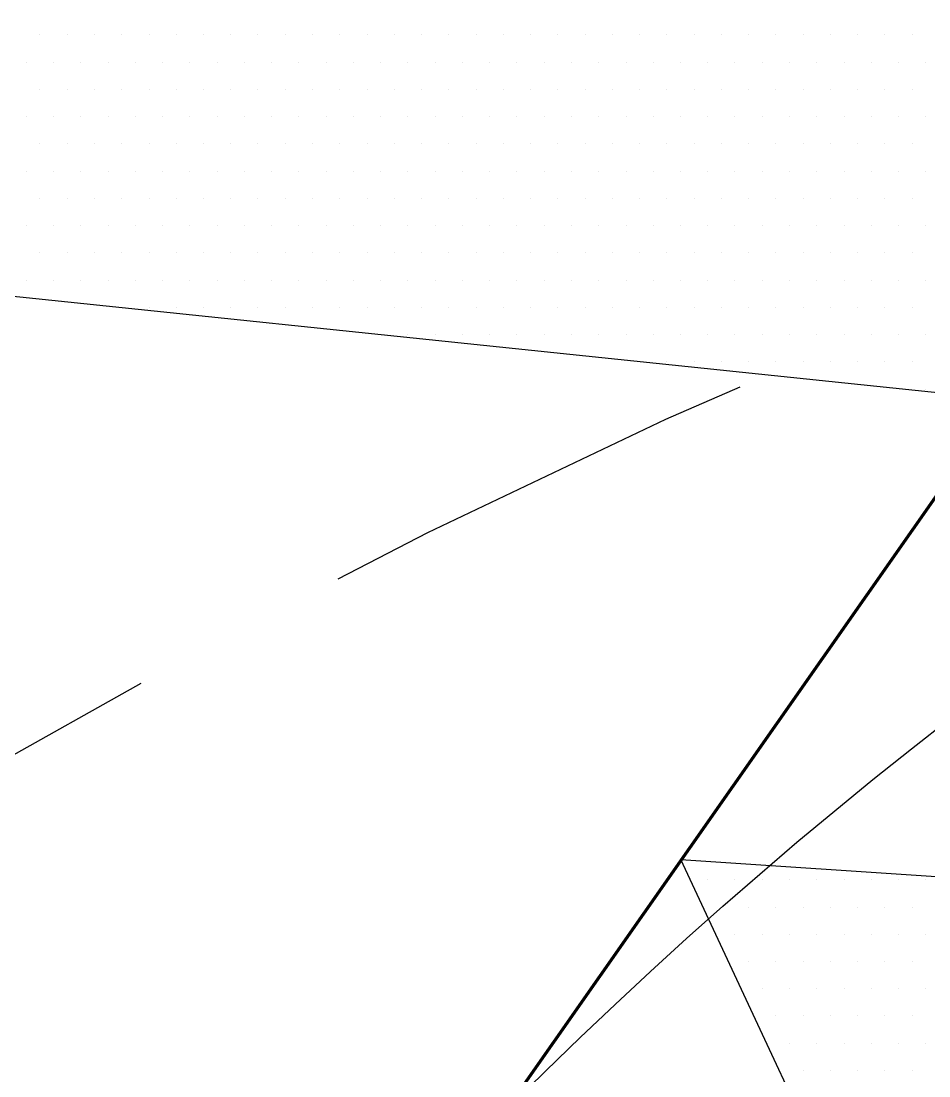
# Paper-space layout 'Layout1' of a CAD drawing. Extents: x -43 to 2298, y -18 to 768.
# Drawn here: x 1414.858 to 1417.914, y 79.303 to 82.853 of the extents above; entities that cross this region are included whole.
import ezdxf

# ---------------------------------------------------------------- set-up
doc = ezdxf.new("R2010")
doc.units = 0
doc.header["$LTSCALE"] = 2
doc.linetypes.add('CACHEX2', pattern=[0.75, 0.5, -0.25])
doc.layers.add('CARTOUCHE', color=7, linetype='Continuous')
doc.layers.add('LOGO', color=7, linetype='Continuous')

# ---------------------------------------------------------------- blocks, each defined once
blk = doc.blocks.new('A$C715108E3')
at = {"layer": 'LOGO', "color": 131}
for p, q in [((-17.8176, -2.231), (-17.8176, -2.231)), ((-17.7263, -2.231), (-17.7263, -2.231)), ((-17.6343, -2.231), (-17.6343, -2.231)), ((-17.5426, -2.231), (-17.5426, -2.231)), ((-17.4506, -2.231), (-17.4506, -2.231)), ((-17.359, -2.231), (-17.359, -2.231)), ((-17.2673, -2.231), (-17.2673, -2.231)), ((-17.1753, -2.231), (-17.1753, -2.231)), ((-17.084, -2.231), (-17.084, -2.231)), ((-16.992, -2.231), (-16.992, -2.231)), ((-16.9002, -2.231), (-16.9002, -2.231)), ((-16.8087, -2.231), (-16.8087, -2.231)), ((-16.7169, -2.231), (-16.7169, -2.231)), ((-16.625, -2.231), (-16.625, -2.231)), ((-16.5336, -2.231), (-16.5336, -2.231)), ((-16.4418, -2.231), (-16.4418, -2.231)), ((-16.3497, -2.231), (-16.3497, -2.231)), ((-16.2577, -2.231), (-16.2577, -2.231)), ((-16.1666, -2.231), (-16.1666, -2.231)), ((-16.0746, -2.231), (-16.0746, -2.231)), ((-15.983, -2.231), (-15.983, -2.231)), ((-15.8913, -2.231), (-15.8913, -2.231)), ((-15.7997, -2.231), (-15.7997, -2.231)), ((-15.7077, -2.231), (-15.7077, -2.231)), ((-15.616, -2.231), (-15.616, -2.231)), ((-15.5244, -2.231), (-15.5244, -2.231)), ((-15.4324, -2.231), (-15.4324, -2.231)), ((-15.3411, -2.231), (-15.3411, -2.231)), ((-15.2491, -2.231), (-15.2491, -2.231)), ((-15.1572, -2.231), (-15.1572, -2.231)), ((-15.0654, -2.231), (-15.0654, -2.231)), ((-14.9739, -2.231), (-14.9739, -2.231)), ((-14.8821, -2.231), (-14.8821, -2.231)), ((-17.8639, -2.3232), (-17.8639, -2.3232)), ((-17.7718, -2.3232), (-17.7718, -2.3232)), ((-17.6798, -2.3232), (-17.6798, -2.3232)), ((-17.588, -2.3232), (-17.588, -2.3232)), ((-17.4965, -2.3232), (-17.4965, -2.3232)), ((-17.4049, -2.3232), (-17.4049, -2.3232)), ((-17.3129, -2.3232), (-17.3129, -2.3232)), ((-17.2214, -2.3232), (-17.2214, -2.3232)), ((-17.1296, -2.3232), (-17.1296, -2.3232)), ((-17.0377, -2.3232), (-17.0377, -2.3232)), ((-16.9465, -2.3232), (-16.9465, -2.3232)), ((-16.8544, -2.3232), (-16.8544, -2.3232)), ((-16.7626, -2.3232), (-16.7626, -2.3232)), ((-16.6712, -2.3232), (-16.6712, -2.3232)), ((-16.5793, -2.3232), (-16.5793, -2.3232)), ((-16.4875, -2.3232), (-16.4875, -2.3232)), ((-16.3955, -2.3232), (-16.3955, -2.3232)), ((-16.3042, -2.3232), (-16.3042, -2.3232)), ((-16.2122, -2.3232), (-16.2122, -2.3232)), ((-16.1205, -2.3232), (-16.1205, -2.3232)), ((-16.0289, -2.3232), (-16.0289, -2.3232)), ((-15.9369, -2.3232), (-15.9369, -2.3232)), ((-15.8452, -2.3232), (-15.8452, -2.3232)), ((-15.7536, -2.3232), (-15.7536, -2.3232)), ((-15.6619, -2.3232), (-15.6619, -2.3232)), ((-15.5699, -2.3232), (-15.5699, -2.3232)), ((-15.4785, -2.3232), (-15.4785, -2.3232)), ((-15.3868, -2.3232), (-15.3868, -2.3232)), ((-15.2948, -2.3232), (-15.2948, -2.3232)), ((-15.203, -2.3232), (-15.203, -2.3232)), ((-15.1115, -2.3232), (-15.1115, -2.3232)), ((-15.0197, -2.3232), (-15.0197, -2.3232)), ((-14.9278, -2.3232), (-14.9278, -2.3232)), ((-14.8364, -2.3232), (-14.8364, -2.3232)), ((-17.8176, -2.4146), (-17.8176, -2.4146)), ((-17.7263, -2.4146), (-17.7263, -2.4146)), ((-17.6343, -2.4146), (-17.6343, -2.4146)), ((-17.5426, -2.4146), (-17.5426, -2.4146)), ((-17.4506, -2.4146), (-17.4506, -2.4146)), ((-17.359, -2.4146), (-17.359, -2.4146)), ((-17.2673, -2.4146), (-17.2673, -2.4146)), ((-17.1753, -2.4146), (-17.1753, -2.4146)), ((-17.084, -2.4146), (-17.084, -2.4146)), ((-16.992, -2.4146), (-16.992, -2.4146)), ((-16.9002, -2.4146), (-16.9002, -2.4146)), ((-16.8087, -2.4146), (-16.8087, -2.4146)), ((-16.7169, -2.4146), (-16.7169, -2.4146)), ((-16.625, -2.4146), (-16.625, -2.4146)), ((-16.5336, -2.4146), (-16.5336, -2.4146)), ((-16.4418, -2.4146), (-16.4418, -2.4146)), ((-16.3497, -2.4146), (-16.3497, -2.4146)), ((-16.2577, -2.4146), (-16.2577, -2.4146)), ((-16.1666, -2.4146), (-16.1666, -2.4146)), ((-16.0746, -2.4146), (-16.0746, -2.4146)), ((-15.983, -2.4146), (-15.983, -2.4146)), ((-15.8913, -2.4146), (-15.8913, -2.4146)), ((-15.7997, -2.4146), (-15.7997, -2.4146)), ((-15.7077, -2.4146), (-15.7077, -2.4146)), ((-15.616, -2.4146), (-15.616, -2.4146)), ((-15.5244, -2.4146), (-15.5244, -2.4146)), ((-15.4324, -2.4146), (-15.4324, -2.4146)), ((-15.3411, -2.4146), (-15.3411, -2.4146)), ((-15.2491, -2.4146), (-15.2491, -2.4146)), ((-15.1572, -2.4146), (-15.1572, -2.4146)), ((-15.0654, -2.4146), (-15.0654, -2.4146)), ((-14.9739, -2.4146), (-14.9739, -2.4146)), ((-14.8821, -2.4146), (-14.8821, -2.4146)), ((-17.8639, -2.507), (-17.8639, -2.507)), ((-17.7718, -2.507), (-17.7718, -2.507)), ((-17.6798, -2.507), (-17.6798, -2.507)), ((-17.588, -2.507), (-17.588, -2.507)), ((-17.4965, -2.507), (-17.4965, -2.507)), ((-17.4049, -2.507), (-17.4049, -2.507)), ((-17.3129, -2.507), (-17.3129, -2.507)), ((-17.2214, -2.507), (-17.2214, -2.507)), ((-17.1296, -2.507), (-17.1296, -2.507)), ((-17.0377, -2.507), (-17.0377, -2.507)), ((-16.9465, -2.507), (-16.9465, -2.507)), ((-16.8544, -2.507), (-16.8544, -2.507)), ((-16.7626, -2.507), (-16.7626, -2.507)), ((-16.6712, -2.507), (-16.6712, -2.507)), ((-16.5793, -2.507), (-16.5793, -2.507)), ((-16.4875, -2.507), (-16.4875, -2.507)), ((-16.3955, -2.507), (-16.3955, -2.507)), ((-16.3042, -2.507), (-16.3042, -2.507)), ((-16.2122, -2.507), (-16.2122, -2.507)), ((-16.1205, -2.507), (-16.1205, -2.507)), ((-16.0289, -2.507), (-16.0289, -2.507)), ((-15.9369, -2.507), (-15.9369, -2.507)), ((-15.8452, -2.507), (-15.8452, -2.507)), ((-15.7536, -2.507), (-15.7536, -2.507)), ((-15.6619, -2.507), (-15.6619, -2.507)), ((-15.5699, -2.507), (-15.5699, -2.507)), ((-15.4785, -2.507), (-15.4785, -2.507)), ((-15.3868, -2.507), (-15.3868, -2.507)), ((-15.2948, -2.507), (-15.2948, -2.507)), ((-15.203, -2.507), (-15.203, -2.507)), ((-15.1115, -2.507), (-15.1115, -2.507)), ((-15.0197, -2.507), (-15.0197, -2.507)), ((-14.9278, -2.507), (-14.9278, -2.507)), ((-14.8364, -2.507), (-14.8364, -2.507)), ((-17.8176, -2.5983), (-17.8176, -2.5983)), ((-17.7263, -2.5983), (-17.7263, -2.5983)), ((-17.6343, -2.5983), (-17.6343, -2.5983)), ((-17.5426, -2.5983), (-17.5426, -2.5983)), ((-17.4506, -2.5983), (-17.4506, -2.5983)), ((-17.359, -2.5983), (-17.359, -2.5983)), ((-17.2673, -2.5983), (-17.2673, -2.5983)), ((-17.1753, -2.5983), (-17.1753, -2.5983)), ((-17.084, -2.5983), (-17.084, -2.5983)), ((-16.992, -2.5983), (-16.992, -2.5983)), ((-16.9002, -2.5983), (-16.9002, -2.5983)), ((-16.8087, -2.5983), (-16.8087, -2.5983)), ((-16.7169, -2.5983), (-16.7169, -2.5983)), ((-16.625, -2.5983), (-16.625, -2.5983)), ((-16.5336, -2.5983), (-16.5336, -2.5983)), ((-16.4418, -2.5983), (-16.4418, -2.5983)), ((-16.3497, -2.5983), (-16.3497, -2.5983)), ((-16.2577, -2.5983), (-16.2577, -2.5983)), ((-16.1666, -2.5983), (-16.1666, -2.5983)), ((-16.0746, -2.5983), (-16.0746, -2.5983)), ((-15.983, -2.5983), (-15.983, -2.5983)), ((-15.8913, -2.5983), (-15.8913, -2.5983)), ((-15.7997, -2.5983), (-15.7997, -2.5983)), ((-15.7077, -2.5983), (-15.7077, -2.5983)), ((-15.616, -2.5983), (-15.616, -2.5983)), ((-15.5244, -2.5983), (-15.5244, -2.5983)), ((-15.4324, -2.5983), (-15.4324, -2.5983)), ((-15.3411, -2.5983), (-15.3411, -2.5983)), ((-15.2491, -2.5983), (-15.2491, -2.5983)), ((-15.1572, -2.5983), (-15.1572, -2.5983)), ((-15.0654, -2.5983), (-15.0654, -2.5983)), ((-14.9739, -2.5983), (-14.9739, -2.5983)), ((-14.8821, -2.5983), (-14.8821, -2.5983)), ((-17.8639, -2.6898), (-17.8639, -2.6898)), ((-17.7718, -2.6898), (-17.7718, -2.6898)), ((-17.6798, -2.6898), (-17.6798, -2.6898)), ((-17.588, -2.6898), (-17.588, -2.6898)), ((-17.4965, -2.6898), (-17.4965, -2.6898)), ((-17.4049, -2.6898), (-17.4049, -2.6898)), ((-17.3129, -2.6898), (-17.3129, -2.6898)), ((-17.2214, -2.6898), (-17.2214, -2.6898)), ((-17.1296, -2.6898), (-17.1296, -2.6898)), ((-17.0377, -2.6898), (-17.0377, -2.6898)), ((-16.9465, -2.6898), (-16.9465, -2.6898)), ((-16.8544, -2.6898), (-16.8544, -2.6898)), ((-16.7626, -2.6898), (-16.7626, -2.6898)), ((-16.6712, -2.6898), (-16.6712, -2.6898)), ((-16.5793, -2.6898), (-16.5793, -2.6898)), ((-16.4875, -2.6898), (-16.4875, -2.6898)), ((-16.3955, -2.6898), (-16.3955, -2.6898)), ((-16.3042, -2.6898), (-16.3042, -2.6898)), ((-16.2122, -2.6898), (-16.2122, -2.6898)), ((-16.1205, -2.6898), (-16.1205, -2.6898)), ((-16.0289, -2.6898), (-16.0289, -2.6898)), ((-15.9369, -2.6898), (-15.9369, -2.6898)), ((-15.8452, -2.6898), (-15.8452, -2.6898)), ((-15.7536, -2.6898), (-15.7536, -2.6898)), ((-15.6619, -2.6898), (-15.6619, -2.6898)), ((-15.5699, -2.6898), (-15.5699, -2.6898)), ((-15.4785, -2.6898), (-15.4785, -2.6898)), ((-15.3868, -2.6898), (-15.3868, -2.6898)), ((-15.2948, -2.6898), (-15.2948, -2.6898)), ((-15.203, -2.6898), (-15.203, -2.6898)), ((-15.1115, -2.6898), (-15.1115, -2.6898)), ((-15.0197, -2.6898), (-15.0197, -2.6898)), ((-14.9278, -2.6898), (-14.9278, -2.6898)), ((-14.8364, -2.6898), (-14.8364, -2.6898)), ((-17.8176, -2.782), (-17.8176, -2.782)), ((-17.7263, -2.782), (-17.7263, -2.782)), ((-17.6343, -2.782), (-17.6343, -2.782)), ((-17.5426, -2.782), (-17.5426, -2.782)), ((-17.4506, -2.782), (-17.4506, -2.782)), ((-17.359, -2.782), (-17.359, -2.782)), ((-17.2673, -2.782), (-17.2673, -2.782)), ((-17.1753, -2.782), (-17.1753, -2.782)), ((-17.084, -2.782), (-17.084, -2.782)), ((-16.992, -2.782), (-16.992, -2.782)), ((-16.9002, -2.782), (-16.9002, -2.782)), ((-16.8087, -2.782), (-16.8087, -2.782)), ((-16.7169, -2.782), (-16.7169, -2.782)), ((-16.625, -2.782), (-16.625, -2.782)), ((-16.5336, -2.782), (-16.5336, -2.782)), ((-16.4418, -2.782), (-16.4418, -2.782)), ((-16.3497, -2.782), (-16.3497, -2.782)), ((-16.2577, -2.782), (-16.2577, -2.782)), ((-16.1666, -2.782), (-16.1666, -2.782)), ((-16.0746, -2.782), (-16.0746, -2.782)), ((-15.983, -2.782), (-15.983, -2.782)), ((-15.8913, -2.782), (-15.8913, -2.782)), ((-15.7997, -2.782), (-15.7997, -2.782)), ((-15.7077, -2.782), (-15.7077, -2.782)), ((-15.616, -2.782), (-15.616, -2.782)), ((-15.5244, -2.782), (-15.5244, -2.782)), ((-15.4324, -2.782), (-15.4324, -2.782)), ((-15.3411, -2.782), (-15.3411, -2.782)), ((-15.2491, -2.782), (-15.2491, -2.782)), ((-15.1572, -2.782), (-15.1572, -2.782)), ((-15.0654, -2.782), (-15.0654, -2.782)), ((-14.9739, -2.782), (-14.9739, -2.782)), ((-14.8821, -2.782), (-14.8821, -2.782)), ((-17.8639, -2.8736), (-17.8639, -2.8736)), ((-17.7718, -2.8736), (-17.7718, -2.8736)), ((-17.6798, -2.8736), (-17.6798, -2.8736)), ((-17.588, -2.8736), (-17.588, -2.8736)), ((-17.4965, -2.8736), (-17.4965, -2.8736)), ((-17.4049, -2.8736), (-17.4049, -2.8736)), ((-17.3129, -2.8736), (-17.3129, -2.8736)), ((-17.2214, -2.8736), (-17.2214, -2.8736)), ((-17.1296, -2.8736), (-17.1296, -2.8736)), ((-17.0377, -2.8736), (-17.0377, -2.8736)), ((-16.9465, -2.8736), (-16.9465, -2.8736)), ((-16.8544, -2.8736), (-16.8544, -2.8736)), ((-16.7626, -2.8736), (-16.7626, -2.8736)), ((-16.6712, -2.8736), (-16.6712, -2.8736)), ((-16.5793, -2.8736), (-16.5793, -2.8736)), ((-16.4875, -2.8736), (-16.4875, -2.8736)), ((-16.3955, -2.8736), (-16.3955, -2.8736)), ((-16.3042, -2.8736), (-16.3042, -2.8736)), ((-16.2122, -2.8736), (-16.2122, -2.8736)), ((-16.1205, -2.8736), (-16.1205, -2.8736)), ((-16.0289, -2.8736), (-16.0289, -2.8736)), ((-15.9369, -2.8736), (-15.9369, -2.8736)), ((-15.8452, -2.8736), (-15.8452, -2.8736)), ((-15.7536, -2.8736), (-15.7536, -2.8736)), ((-15.6619, -2.8736), (-15.6619, -2.8736)), ((-15.5699, -2.8736), (-15.5699, -2.8736)), ((-15.4785, -2.8736), (-15.4785, -2.8736)), ((-15.3868, -2.8736), (-15.3868, -2.8736)), ((-15.2948, -2.8736), (-15.2948, -2.8736)), ((-15.203, -2.8736), (-15.203, -2.8736)), ((-15.1115, -2.8736), (-15.1115, -2.8736)), ((-15.0197, -2.8736), (-15.0197, -2.8736)), ((-14.9278, -2.8736), (-14.9278, -2.8736)), ((-14.8364, -2.8736), (-14.8364, -2.8736)), ((-17.8176, -2.9649), (-17.8176, -2.9649)), ((-17.7263, -2.9649), (-17.7263, -2.9649)), ((-17.6343, -2.9649), (-17.6343, -2.9649)), ((-17.5426, -2.9649), (-17.5426, -2.9649)), ((-17.4506, -2.9649), (-17.4506, -2.9649)), ((-17.359, -2.9649), (-17.359, -2.9649)), ((-17.2673, -2.9649), (-17.2673, -2.9649)), ((-17.1753, -2.9649), (-17.1753, -2.9649)), ((-17.084, -2.9649), (-17.084, -2.9649)), ((-16.992, -2.9649), (-16.992, -2.9649)), ((-16.9002, -2.9649), (-16.9002, -2.9649)), ((-16.8087, -2.9649), (-16.8087, -2.9649)), ((-16.7169, -2.9649), (-16.7169, -2.9649)), ((-16.625, -2.9649), (-16.625, -2.9649)), ((-16.5336, -2.9649), (-16.5336, -2.9649)), ((-16.4418, -2.9649), (-16.4418, -2.9649)), ((-16.3497, -2.9649), (-16.3497, -2.9649)), ((-16.2577, -2.9649), (-16.2577, -2.9649)), ((-16.1666, -2.9649), (-16.1666, -2.9649)), ((-16.0746, -2.9649), (-16.0746, -2.9649)), ((-15.983, -2.9649), (-15.983, -2.9649)), ((-15.8913, -2.9649), (-15.8913, -2.9649)), ((-15.7997, -2.9649), (-15.7997, -2.9649)), ((-15.7077, -2.9649), (-15.7077, -2.9649)), ((-15.616, -2.9649), (-15.616, -2.9649)), ((-15.5244, -2.9649), (-15.5244, -2.9649)), ((-15.4324, -2.9649), (-15.4324, -2.9649)), ((-15.3411, -2.9649), (-15.3411, -2.9649)), ((-15.2491, -2.9649), (-15.2491, -2.9649)), ((-15.1572, -2.9649), (-15.1572, -2.9649)), ((-15.0654, -2.9649), (-15.0654, -2.9649)), ((-14.9739, -2.9649), (-14.9739, -2.9649)), ((-14.8821, -2.9649), (-14.8821, -2.9649)), ((-17.8639, -3.0573), (-17.8639, -3.0573)), ((-17.7718, -3.0573), (-17.7718, -3.0573)), ((-17.6798, -3.0573), (-17.6798, -3.0573)), ((-17.588, -3.0573), (-17.588, -3.0573)), ((-17.4965, -3.0573), (-17.4965, -3.0573)), ((-17.4049, -3.0573), (-17.4049, -3.0573)), ((-17.3129, -3.0573), (-17.3129, -3.0573)), ((-17.2214, -3.0573), (-17.2214, -3.0573)), ((-17.1296, -3.0573), (-17.1296, -3.0573)), ((-17.0377, -3.0573), (-17.0377, -3.0573)), ((-16.9465, -3.0573), (-16.9465, -3.0573)), ((-16.8544, -3.0573), (-16.8544, -3.0573)), ((-16.7626, -3.0573), (-16.7626, -3.0573)), ((-16.6712, -3.0573), (-16.6712, -3.0573)), ((-16.5793, -3.0573), (-16.5793, -3.0573)), ((-16.4875, -3.0573), (-16.4875, -3.0573)), ((-16.3955, -3.0573), (-16.3955, -3.0573)), ((-16.3042, -3.0573), (-16.3042, -3.0573)), ((-16.2122, -3.0573), (-16.2122, -3.0573)), ((-16.1205, -3.0573), (-16.1205, -3.0573)), ((-16.0289, -3.0573), (-16.0289, -3.0573)), ((-15.9369, -3.0573), (-15.9369, -3.0573)), ((-15.8452, -3.0573), (-15.8452, -3.0573)), ((-15.7536, -3.0573), (-15.7536, -3.0573)), ((-15.6619, -3.0573), (-15.6619, -3.0573)), ((-15.5699, -3.0573), (-15.5699, -3.0573)), ((-15.4785, -3.0573), (-15.4785, -3.0573)), ((-15.3868, -3.0573), (-15.3868, -3.0573)), ((-15.2948, -3.0573), (-15.2948, -3.0573)), ((-15.203, -3.0573), (-15.203, -3.0573)), ((-15.1115, -3.0573), (-15.1115, -3.0573)), ((-15.0197, -3.0573), (-15.0197, -3.0573)), ((-14.9278, -3.0573), (-14.9278, -3.0573)), ((-14.8364, -3.0573), (-14.8364, -3.0573)), ((-17.5441, -3.1485), (-17.5441, -3.1485)), ((-17.5426, -3.1485), (-17.5426, -3.1485)), ((-17.4506, -3.1485), (-17.4506, -3.1485)), ((-17.359, -3.1485), (-17.359, -3.1485)), ((-17.2673, -3.1485), (-17.2673, -3.1485)), ((-17.1753, -3.1485), (-17.1753, -3.1485)), ((-17.084, -3.1485), (-17.084, -3.1485)), ((-16.992, -3.1485), (-16.992, -3.1485)), ((-16.9002, -3.1485), (-16.9002, -3.1485)), ((-16.8087, -3.1485), (-16.8087, -3.1485)), ((-16.7169, -3.1485), (-16.7169, -3.1485)), ((-16.625, -3.1485), (-16.625, -3.1485)), ((-16.5336, -3.1485), (-16.5336, -3.1485)), ((-16.4418, -3.1485), (-16.4418, -3.1485)), ((-16.3497, -3.1485), (-16.3497, -3.1485)), ((-16.2577, -3.1485), (-16.2577, -3.1485)), ((-16.1666, -3.1485), (-16.1666, -3.1485)), ((-16.0746, -3.1485), (-16.0746, -3.1485)), ((-15.983, -3.1485), (-15.983, -3.1485)), ((-15.8913, -3.1485), (-15.8913, -3.1485)), ((-15.7997, -3.1485), (-15.7997, -3.1485)), ((-15.7077, -3.1485), (-15.7077, -3.1485)), ((-15.616, -3.1485), (-15.616, -3.1485)), ((-15.5244, -3.1485), (-15.5244, -3.1485)), ((-15.4324, -3.1485), (-15.4324, -3.1485)), ((-15.3411, -3.1485), (-15.3411, -3.1485)), ((-15.2491, -3.1485), (-15.2491, -3.1485)), ((-15.1572, -3.1485), (-15.1572, -3.1485)), ((-15.0654, -3.1485), (-15.0654, -3.1485)), ((-14.9739, -3.1485), (-14.9739, -3.1485)), ((-14.8821, -3.1485), (-14.8821, -3.1485)), ((-16.664, -3.24), (-16.664, -3.24)), ((-16.5793, -3.24), (-16.5793, -3.24)), ((-16.4875, -3.24), (-16.4875, -3.24)), ((-16.3955, -3.24), (-16.3955, -3.24)), ((-16.3042, -3.24), (-16.3042, -3.24)), ((-16.2122, -3.24), (-16.2122, -3.24)), ((-16.1205, -3.24), (-16.1205, -3.24)), ((-16.0289, -3.24), (-16.0289, -3.24)), ((-15.9369, -3.24), (-15.9369, -3.24)), ((-15.8452, -3.24), (-15.8452, -3.24)), ((-15.7536, -3.24), (-15.7536, -3.24)), ((-15.6619, -3.24), (-15.6619, -3.24)), ((-15.5699, -3.24), (-15.5699, -3.24)), ((-15.4785, -3.24), (-15.4785, -3.24)), ((-15.3868, -3.24), (-15.3868, -3.24)), ((-15.2948, -3.24), (-15.2948, -3.24)), ((-15.203, -3.24), (-15.203, -3.24)), ((-15.1115, -3.24), (-15.1115, -3.24)), ((-15.0197, -3.24), (-15.0197, -3.24)), ((-14.9278, -3.24), (-14.9278, -3.24)), ((-14.8364, -3.24), (-14.8364, -3.24)), ((-15.7843, -3.3324), (-15.7843, -3.3324)), ((-15.7077, -3.3324), (-15.7077, -3.3324)), ((-15.616, -3.3324), (-15.616, -3.3324)), ((-15.5244, -3.3324), (-15.5244, -3.3324)), ((-15.4324, -3.3324), (-15.4324, -3.3324)), ((-15.3411, -3.3324), (-15.3411, -3.3324)), ((-15.2491, -3.3324), (-15.2491, -3.3324)), ((-15.1572, -3.3324), (-15.1572, -3.3324)), ((-15.0654, -3.3324), (-15.0654, -3.3324)), ((-14.9739, -3.3324), (-14.9739, -3.3324)), ((-14.8821, -3.3324), (-14.8821, -3.3324)), ((-14.9046, -3.4237), (-14.9046, -3.4237)), ((-14.8364, -3.4237), (-14.8364, -3.4237)), ((-15.6293, -5.0748), (-15.6293, -5.0748)), ((-15.5699, -5.0748), (-15.5699, -5.0748)), ((-15.4785, -5.0748), (-15.4785, -5.0748)), ((-15.3868, -5.0748), (-15.3868, -5.0748)), ((-15.2948, -5.0748), (-15.2948, -5.0748)), ((-15.203, -5.0748), (-15.203, -5.0748)), ((-15.1115, -5.0748), (-15.1115, -5.0748)), ((-15.0197, -5.0748), (-15.0197, -5.0748)), ((-14.9278, -5.0748), (-14.9278, -5.0748)), ((-14.8364, -5.0748), (-14.8364, -5.0748)), ((-15.586, -5.1674), (-15.586, -5.1674)), ((-15.5244, -5.1674), (-15.5244, -5.1674)), ((-15.4324, -5.1674), (-15.4324, -5.1674)), ((-15.3411, -5.1674), (-15.3411, -5.1674)), ((-15.2491, -5.1674), (-15.2491, -5.1674)), ((-15.1572, -5.1674), (-15.1572, -5.1674)), ((-15.0654, -5.1674), (-15.0654, -5.1674)), ((-14.9739, -5.1674), (-14.9739, -5.1674)), ((-14.8821, -5.1674), (-14.8821, -5.1674)), ((-15.5433, -5.2586), (-15.5433, -5.2586)), ((-15.4785, -5.2586), (-15.4785, -5.2586)), ((-15.3868, -5.2586), (-15.3868, -5.2586)), ((-15.2948, -5.2586), (-15.2948, -5.2586)), ((-15.203, -5.2586), (-15.203, -5.2586)), ((-15.1115, -5.2586), (-15.1115, -5.2586)), ((-15.0197, -5.2586), (-15.0197, -5.2586)), ((-14.9278, -5.2586), (-14.9278, -5.2586)), ((-14.8364, -5.2586), (-14.8364, -5.2586)), ((-15.5009, -5.3499), (-15.5009, -5.3499)), ((-15.4324, -5.3499), (-15.4324, -5.3499)), ((-15.3411, -5.3499), (-15.3411, -5.3499)), ((-15.2491, -5.3499), (-15.2491, -5.3499)), ((-15.1572, -5.3499), (-15.1572, -5.3499)), ((-15.0654, -5.3499), (-15.0654, -5.3499)), ((-14.9739, -5.3499), (-14.9739, -5.3499)), ((-14.8821, -5.3499), (-14.8821, -5.3499)), ((-15.4578, -5.4423), (-15.4578, -5.4423)), ((-15.3868, -5.4423), (-15.3868, -5.4423)), ((-15.2948, -5.4423), (-15.2948, -5.4423)), ((-15.203, -5.4423), (-15.203, -5.4423)), ((-15.1115, -5.4423), (-15.1115, -5.4423)), ((-15.0197, -5.4423), (-15.0197, -5.4423)), ((-14.9278, -5.4423), (-14.9278, -5.4423)), ((-14.8364, -5.4423), (-14.8364, -5.4423)), ((-15.4151, -5.5336), (-15.4151, -5.5336)), ((-15.3411, -5.5336), (-15.3411, -5.5336)), ((-15.2491, -5.5336), (-15.2491, -5.5336)), ((-15.1572, -5.5336), (-15.1572, -5.5336)), ((-15.0654, -5.5336), (-15.0654, -5.5336)), ((-14.9739, -5.5336), (-14.9739, -5.5336)), ((-14.8821, -5.5336), (-14.8821, -5.5336)), ((-15.3722, -5.625), (-15.3722, -5.625)), ((-15.2948, -5.625), (-15.2948, -5.625)), ((-15.203, -5.625), (-15.203, -5.625)), ((-15.1115, -5.625), (-15.1115, -5.625)), ((-15.0197, -5.625), (-15.0197, -5.625)), ((-14.9278, -5.625), (-14.9278, -5.625)), ((-14.8364, -5.625), (-14.8364, -5.625)), ((-15.3296, -5.7176), (-15.3296, -5.7176)), ((-15.2491, -5.7176), (-15.2491, -5.7176)), ((-15.1572, -5.7176), (-15.1572, -5.7176)), ((-15.0654, -5.7176), (-15.0654, -5.7176)), ((-14.9739, -5.7176), (-14.9739, -5.7176)), ((-14.8821, -5.7176), (-14.8821, -5.7176))]:
    blk.add_line(p, q, dxfattribs=at)
for points in [[(-17.4242, -1.4573), (-18.4152, -2.5691), (-18.6566, -2.9311), (-18.705, -3.0278), (-11.9873, -3.7284), (-11.0696, -3.3901), (-10.6346, -2.9311), (-6.8859, 2.3168), (-8.5773, 2.3168), (-9.0123, 2.2688), (-11.5252, -1.2823), (-12.7091, 1.3505), (-13.4102, 1.1331), (-14.1349, 0.795), (-14.1589, 0.6743), (-12.951, -2.0066)], [(-16.6996, -6.3604), (-14.9839, -6.4571), (-15.6602, -5.0073), (-13.824, -5.1291), (-13.0505, -6.7465), (-11.2141, -6.8921), (-10.6584, -8.5824), (-12.3018, -8.4857), (-11.915, -9.4512), (-14.1137, -8.8238), (-14.2348, -8.2439), (-15.9745, -8.1234)]]:
    blk.add_lwpolyline(points, close=True, dxfattribs=at)
blk = doc.blocks.new('A$C581E6685')
at = {"layer": 'LOGO', "color": 32, "linetype": 'CACHEX2', "ltscale": 1.5}
blk.add_ellipse((-38.0538, 23.8138), major_axis=(-19.0311, -3.534), ratio=0.590567, dxfattribs=at)
at = {"layer": 'LOGO', "color": 32}
blk.add_ellipse((-37.6144, 23.8499), major_axis=(-13.5768, -4.2839), ratio=0.791971, dxfattribs=at)
at = {"layer": 'CARTOUCHE'}
blk.add_blockref('A$C715108E3', (-31.6739, 36.3189), dxfattribs=at)

psp = doc.layouts.get("Layout1")

# ---------------------------------------------------------------- linework, layer by layer
at = {"layer": 'CARTOUCHE', "color": 1, "lineweight": 211, "flags": 128}
psp.add_lwpolyline([(1351.3315, -13.7776), (1591.9749, 329.559)], dxfattribs=at)

# ---------------------------------------------------------------- block references
at = {"layer": 'LOGO'}
psp.add_blockref('A$C581E6685', (1464.4133, 48.7195), dxfattribs=at)

doc.saveas('drawing.dxf')
